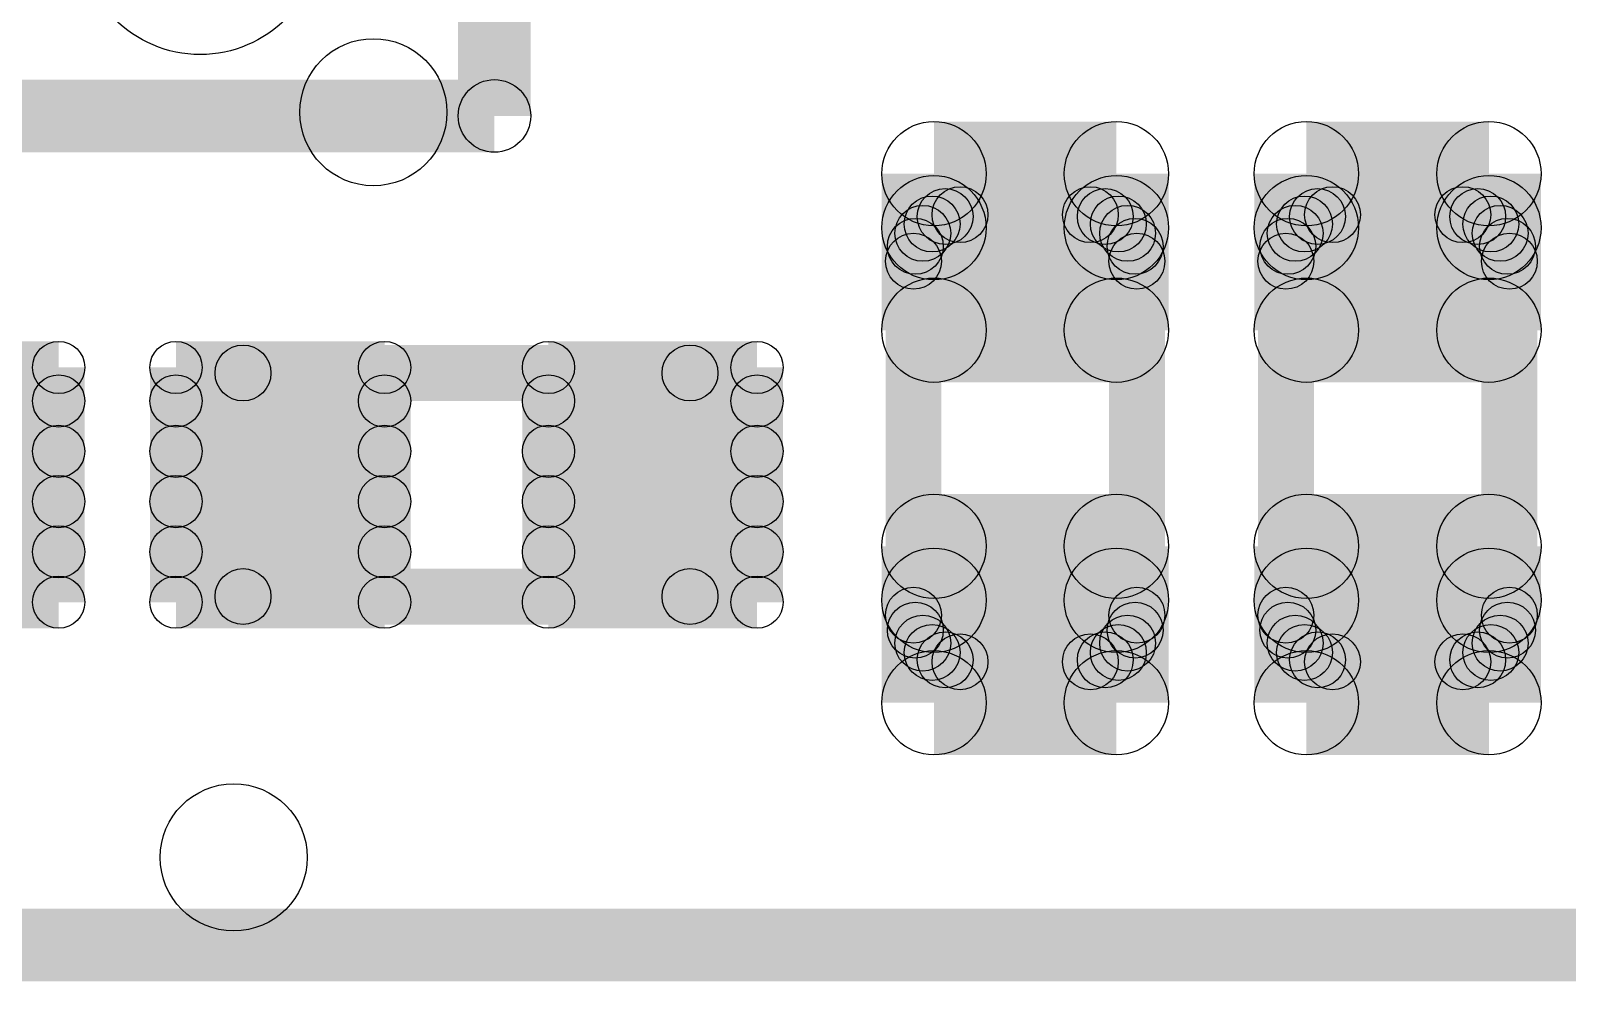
# Model space of a CAD drawing. Extents: x 0 to 126, y 0 to 22.
# Drawn here: x 14.138 to 16.233, y 12.988 to 14.284 of the extents above; entities that cross this region are included whole.
import ezdxf

# ---------------------------------------------------------------- set-up
doc = ezdxf.new("R2010")
doc.units = 0
doc.layers.get('0').update_dxf_attribs({"linetype": 'CONTINUOUS'})
for name, color, linetype in [('SEEEDSTUDIOXIAONRF52840V1_1_GTO', 10, 'CONTINUOUS'), ('SEEEDSTUDIOXIAONRF52840V1_1_GTS', 9, 'CONTINUOUS'), ('SEEEDSTUDIOXIAONRF52840V1_1_TXT', 12, 'CONTINUOUS')]:
    doc.layers.add(name, color=color, linetype=linetype)

# ---------------------------------------------------------------- blocks, each defined once
blk = doc.blocks.new('ROUND_35')
blk.add_circle((0, 0), 0.0381)
blk = doc.blocks.new('ROUND_62')
blk.add_circle((0, 0), 0.0495)
blk = doc.blocks.new('ROUND_69')
blk.add_circle((0, 0), 0.1651)
blk = doc.blocks.new('ROUND_67')
blk.add_circle((0, 0), 0.0356)
blk = doc.blocks.new('ROUND_68')
blk.add_circle((0, 0), 0.0711)
blk = doc.blocks.new('ROUND_85')
blk.add_circle((0, 0), 0.1003)

msp = doc.modelspace()

# ---------------------------------------------------------------- linework, layer by layer
at = {"layer": 'SEEEDSTUDIOXIAONRF52840V1_1_GTO'}
for points, const_width in [([(14.7701, 14.46784), (14.7701, 14.16812)], 0.09906), ([(14.7701, 14.16812), (13.1699, 14.16812)], 0.09906), ([(15.38478, 14.03096), (15.367, 14.0208)], 0.0762), ([(15.4051, 14.0335), (15.38478, 14.03096)], 0.0762), ([(15.5829, 14.0335), (15.4051, 14.0335)], 0.0762), ([(15.60322, 14.03096), (15.5829, 14.0335)], 0.0762), ([(15.621, 14.0208), (15.60322, 14.03096)], 0.0762), ([(15.89278, 14.03096), (15.875, 14.0208)], 0.0762), ([(15.9131, 14.0335), (15.89278, 14.03096)], 0.0762), ([(16.0909, 14.0335), (15.9131, 14.0335)], 0.0762), ([(16.11122, 14.03096), (16.0909, 14.0335)], 0.0762), ([(16.129, 14.0208), (16.11122, 14.03096)], 0.0762), ([(15.3543, 14.0081), (15.34414, 13.99032)], 0.0762), ([(15.367, 14.0208), (15.3543, 14.0081)], 0.0762), ([(15.6337, 14.0081), (15.621, 14.0208)], 0.0762), ([(15.64386, 13.99032), (15.6337, 14.0081)], 0.0762), ([(15.8623, 14.0081), (15.85214, 13.99032)], 0.0762), ([(15.875, 14.0208), (15.8623, 14.0081)], 0.0762), ([(16.1417, 14.0081), (16.129, 14.0208)], 0.0762), ([(16.15186, 13.99032), (16.1417, 14.0081)], 0.0762), ([(15.34414, 13.99032), (15.3416, 13.97)], 0.0762), ([(15.6464, 13.97), (15.64386, 13.99032)], 0.0762), ([(15.85214, 13.99032), (15.8496, 13.97)], 0.0762), ([(16.1544, 13.97), (16.15186, 13.99032)], 0.0762), ([(15.3416, 13.97), (15.3416, 13.4874)], 0.0762), ([(15.6464, 13.4874), (15.6464, 13.97)], 0.0762), ([(15.8496, 13.97), (15.8496, 13.4874)], 0.0762), ([(16.1544, 13.4874), (16.1544, 13.97)], 0.0762), ([(14.4272, 13.5128), (14.4272, 13.8176)], 0.0762), ([(14.4272, 13.8176), (15.0368, 13.8176)], 0.0762), ([(15.0368, 13.8176), (15.0368, 13.5128)], 0.0762), ([(15.0368, 13.5128), (14.4272, 13.5128)], 0.0762), ([(15.3416, 13.4874), (15.34414, 13.46708)], 0.0762), ([(15.64386, 13.46708), (15.6464, 13.4874)], 0.0762), ([(15.8496, 13.4874), (15.85214, 13.46708)], 0.0762), ([(16.15186, 13.46708), (16.1544, 13.4874)], 0.0762), ([(15.34414, 13.46708), (15.3543, 13.4493)], 0.0762), ([(15.6337, 13.4493), (15.64386, 13.46708)], 0.0762), ([(15.85214, 13.46708), (15.8623, 13.4493)], 0.0762), ([(16.1417, 13.4493), (16.15186, 13.46708)], 0.0762), ([(15.3543, 13.4493), (15.367, 13.4366)], 0.0762), ([(15.621, 13.4366), (15.6337, 13.4493)], 0.0762), ([(15.8623, 13.4493), (15.875, 13.4366)], 0.0762), ([(16.129, 13.4366), (16.1417, 13.4493)], 0.0762), ([(15.367, 13.4366), (15.38478, 13.42644)], 0.0762), ([(15.38478, 13.42644), (15.4051, 13.4239)], 0.0762), ([(15.4051, 13.4239), (15.5829, 13.4239)], 0.0762), ([(15.5829, 13.4239), (15.60322, 13.42644)], 0.0762), ([(15.60322, 13.42644), (15.621, 13.4366)], 0.0762), ([(15.875, 13.4366), (15.89278, 13.42644)], 0.0762), ([(15.89278, 13.42644), (15.9131, 13.4239)], 0.0762), ([(15.9131, 13.4239), (16.0909, 13.4239)], 0.0762), ([(16.0909, 13.4239), (16.11122, 13.42644)], 0.0762), ([(16.11122, 13.42644), (16.129, 13.4366)], 0.0762), ([(10.59688, 13.03782), (17.59712, 13.03782)], 0.09906)]:
    msp.add_lwpolyline(points, dxfattribs=dict(at, const_width=const_width))
at = {"layer": 'SEEEDSTUDIOXIAONRF52840V1_1_GTS'}
for points, const_width in [([(15.36954, 13.87602), (15.36954, 14.08938)], 0.14224), ([(15.36954, 14.08938), (15.61846, 14.08938)], 0.14224), ([(15.61846, 14.08938), (15.61846, 13.87602)], 0.14224), ([(15.87754, 14.08938), (15.87754, 13.87602)], 0.14224), ([(15.87754, 14.08938), (16.12646, 14.08938)], 0.14224), ([(16.12646, 14.08938), (16.12646, 13.87602)], 0.14224), ([(15.61846, 14.01572), (15.36954, 14.01572)], 0.14224), ([(15.87754, 14.01572), (16.12646, 14.01572)], 0.14224), ([(15.61846, 13.87602), (15.36954, 13.87602)], 0.14224), ([(16.12646, 13.87602), (15.87754, 13.87602)], 0.14224), ([(14.17574, 13.82522), (13.89126, 13.82522)], 0.07112), ([(14.17574, 13.82522), (14.17574, 13.50518)], 0.07112), ([(14.33576, 13.50518), (14.33576, 13.82522)], 0.07112), ([(14.33576, 13.82522), (14.62024, 13.82522)], 0.07112), ([(14.62024, 13.82522), (14.62024, 13.50518)], 0.07112), ([(14.84376, 13.50518), (14.84376, 13.82522)], 0.07112), ([(14.84376, 13.82522), (15.12824, 13.82522)], 0.07112), ([(15.12824, 13.82522), (15.12824, 13.50518)], 0.07112), ([(14.17574, 13.7795), (13.89126, 13.7795)], 0.07112), ([(14.33576, 13.7795), (14.62024, 13.7795)], 0.07112), ([(14.84376, 13.7795), (15.12824, 13.7795)], 0.07112), ([(13.89126, 13.71092), (14.17574, 13.71092)], 0.07112), ([(14.62024, 13.71092), (14.33576, 13.71092)], 0.07112), ([(15.12824, 13.71092), (14.84376, 13.71092)], 0.07112), ([(14.17574, 13.64234), (13.89126, 13.64234)], 0.07112), ([(14.33576, 13.64234), (14.62024, 13.64234)], 0.07112), ([(14.84376, 13.64234), (15.12824, 13.64234)], 0.07112), ([(15.36954, 13.36802), (15.36954, 13.58138)], 0.14224), ([(15.36954, 13.58138), (15.61846, 13.58138)], 0.14224), ([(15.61846, 13.58138), (15.61846, 13.36802)], 0.14224), ([(15.87754, 13.58138), (15.87754, 13.36802)], 0.14224), ([(15.87754, 13.58138), (16.12646, 13.58138)], 0.14224), ([(16.12646, 13.58138), (16.12646, 13.36802)], 0.14224), ([(13.89126, 13.57376), (14.17574, 13.57376)], 0.07112), ([(14.62024, 13.57376), (14.33576, 13.57376)], 0.07112), ([(15.12824, 13.57376), (14.84376, 13.57376)], 0.07112), ([(15.61846, 13.50772), (15.36954, 13.50772)], 0.14224), ([(15.87754, 13.50772), (16.12646, 13.50772)], 0.14224), ([(14.17574, 13.50518), (13.89126, 13.50518)], 0.07112), ([(14.62024, 13.50518), (14.33576, 13.50518)], 0.07112), ([(15.12824, 13.50518), (14.84376, 13.50518)], 0.07112), ([(15.61846, 13.36802), (15.36954, 13.36802)], 0.14224), ([(16.12646, 13.36802), (15.87754, 13.36802)], 0.14224)]:
    msp.add_lwpolyline(points, dxfattribs=dict(at, const_width=const_width))

# ---------------------------------------------------------------- block references
at = {"layer": 'SEEEDSTUDIOXIAONRF52840V1_1_GTO'}
for name, p in [('ROUND_62', (14.7701, 14.16812)), ('ROUND_35', (15.38478, 14.03096)), ('ROUND_35', (15.4051, 14.0335)), ('ROUND_35', (15.5829, 14.0335)), ('ROUND_35', (15.5829, 14.0335)), ('ROUND_35', (15.60322, 14.03096)), ('ROUND_35', (15.89278, 14.03096)), ('ROUND_35', (15.9131, 14.0335)), ('ROUND_35', (16.0909, 14.0335)), ('ROUND_35', (16.11122, 14.03096)), ('ROUND_35', (15.3543, 14.0081)), ('ROUND_35', (15.367, 14.0208)), ('ROUND_35', (15.621, 14.0208)), ('ROUND_35', (15.6337, 14.0081)), ('ROUND_35', (15.8623, 14.0081)), ('ROUND_35', (15.875, 14.0208)), ('ROUND_35', (16.129, 14.0208)), ('ROUND_35', (16.1417, 14.0081)), ('ROUND_35', (15.34414, 13.99032)), ('ROUND_35', (15.64386, 13.99032)), ('ROUND_35', (15.85214, 13.99032)), ('ROUND_35', (16.15186, 13.99032)), ('ROUND_35', (15.3416, 13.97)), ('ROUND_35', (15.6464, 13.97)), ('ROUND_35', (15.8496, 13.97)), ('ROUND_35', (15.8496, 13.97)), ('ROUND_35', (16.1544, 13.97)), ('ROUND_35', (14.4272, 13.8176)), ('ROUND_35', (15.0368, 13.8176)), ('ROUND_35', (15.0368, 13.8176)), ('ROUND_35', (14.4272, 13.5128)), ('ROUND_35', (15.0368, 13.5128)), ('ROUND_35', (15.3416, 13.4874)), ('ROUND_35', (15.6464, 13.4874)), ('ROUND_35', (15.8496, 13.4874)), ('ROUND_35', (16.1544, 13.4874)), ('ROUND_35', (15.34414, 13.46708)), ('ROUND_35', (15.64386, 13.46708)), ('ROUND_35', (15.85214, 13.46708)), ('ROUND_35', (16.15186, 13.46708)), ('ROUND_35', (15.3543, 13.4493)), ('ROUND_35', (15.6337, 13.4493)), ('ROUND_35', (15.8623, 13.4493)), ('ROUND_35', (16.1417, 13.4493)), ('ROUND_35', (15.367, 13.4366)), ('ROUND_35', (15.38478, 13.42644)), ('ROUND_35', (15.4051, 13.4239)), ('ROUND_35', (15.5829, 13.4239)), ('ROUND_35', (15.60322, 13.42644)), ('ROUND_35', (15.621, 13.4366)), ('ROUND_35', (15.875, 13.4366)), ('ROUND_35', (15.89278, 13.42644)), ('ROUND_35', (15.9131, 13.4239)), ('ROUND_35', (16.0909, 13.4239)), ('ROUND_35', (16.11122, 13.42644)), ('ROUND_35', (16.129, 13.4366))]:
    msp.add_blockref(name, p, dxfattribs=at)
at = {"layer": 'SEEEDSTUDIOXIAONRF52840V1_1_GTS'}
for name, p in [('ROUND_69', (14.36878, 14.41704)), ('ROUND_68', (15.36954, 14.08938)), ('ROUND_68', (15.61846, 14.08938)), ('ROUND_68', (15.61846, 14.08938)), ('ROUND_68', (15.87754, 14.08938)), ('ROUND_68', (15.87754, 14.08938)), ('ROUND_68', (16.12646, 14.08938)), ('ROUND_68', (15.36954, 14.01572)), ('ROUND_68', (15.61846, 14.01572)), ('ROUND_68', (15.87754, 14.01572)), ('ROUND_68', (16.12646, 14.01572)), ('ROUND_68', (15.36954, 13.87602)), ('ROUND_68', (15.61846, 13.87602)), ('ROUND_68', (15.87754, 13.87602)), ('ROUND_68', (15.87754, 13.87602)), ('ROUND_68', (16.12646, 13.87602)), ('ROUND_67', (14.17574, 13.82522)), ('ROUND_67', (14.17574, 13.82522)), ('ROUND_67', (14.33576, 13.82522)), ('ROUND_67', (14.62024, 13.82522)), ('ROUND_67', (14.84376, 13.82522)), ('ROUND_67', (15.12824, 13.82522)), ('ROUND_67', (14.17574, 13.7795)), ('ROUND_67', (14.33576, 13.7795)), ('ROUND_67', (14.62024, 13.7795)), ('ROUND_67', (14.84376, 13.7795)), ('ROUND_67', (15.12824, 13.7795)), ('ROUND_67', (14.17574, 13.71092)), ('ROUND_67', (14.33576, 13.71092)), ('ROUND_67', (14.62024, 13.71092)), ('ROUND_67', (14.84376, 13.71092)), ('ROUND_67', (15.12824, 13.71092)), ('ROUND_67', (14.17574, 13.64234)), ('ROUND_67', (14.33576, 13.64234)), ('ROUND_67', (14.62024, 13.64234)), ('ROUND_67', (14.84376, 13.64234)), ('ROUND_67', (15.12824, 13.64234)), ('ROUND_68', (15.36954, 13.58138)), ('ROUND_68', (15.61846, 13.58138)), ('ROUND_68', (15.61846, 13.58138)), ('ROUND_68', (15.87754, 13.58138)), ('ROUND_68', (15.87754, 13.58138)), ('ROUND_68', (16.12646, 13.58138)), ('ROUND_67', (14.17574, 13.57376)), ('ROUND_67', (14.33576, 13.57376)), ('ROUND_67', (14.62024, 13.57376)), ('ROUND_67', (14.84376, 13.57376)), ('ROUND_67', (15.12824, 13.57376)), ('ROUND_68', (15.36954, 13.50772)), ('ROUND_68', (15.61846, 13.50772)), ('ROUND_68', (15.87754, 13.50772)), ('ROUND_68', (16.12646, 13.50772)), ('ROUND_67', (14.17574, 13.50518)), ('ROUND_67', (14.33576, 13.50518)), ('ROUND_67', (14.62024, 13.50518)), ('ROUND_67', (14.62024, 13.50518)), ('ROUND_67', (14.84376, 13.50518)), ('ROUND_67', (15.12824, 13.50518)), ('ROUND_67', (15.12824, 13.50518)), ('ROUND_68', (15.36954, 13.36802)), ('ROUND_68', (15.61846, 13.36802)), ('ROUND_68', (15.87754, 13.36802)), ('ROUND_68', (15.87754, 13.36802)), ('ROUND_68', (16.12646, 13.36802))]:
    msp.add_blockref(name, p, dxfattribs=at)
at = {"layer": 'SEEEDSTUDIOXIAONRF52840V1_1_TXT'}
for p in [(14.605, 14.1732), (14.4145, 13.1572)]:
    msp.add_blockref('ROUND_85', p, dxfattribs=at)

doc.saveas('drawing.dxf')
